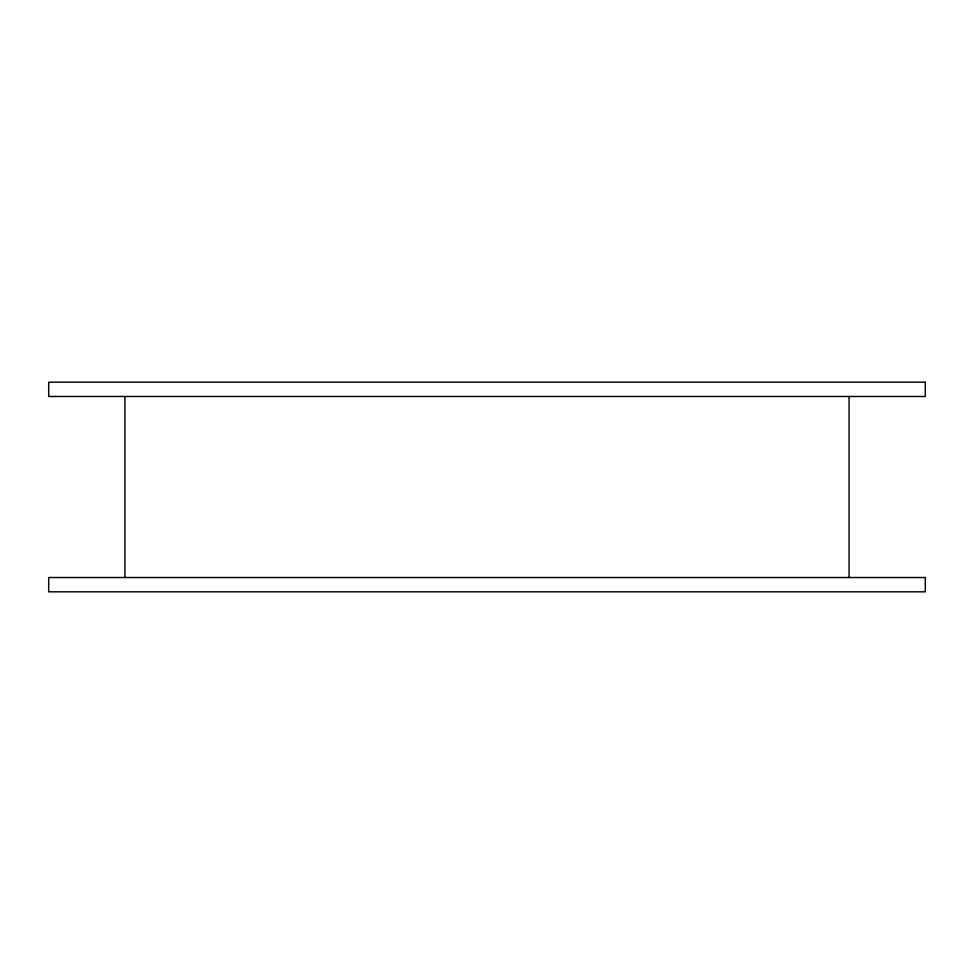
<?xml version="1.0" encoding="UTF-8"?>
<svg xmlns="http://www.w3.org/2000/svg" width="974" height="974" viewBox="0 0 974 974"><rect width="100%" height="100%" fill="white"/><g stroke="black" fill="none" stroke-linecap="round" stroke-linejoin="round"><path stroke-width="1.46" d="M849.072 396.479L849.072 577.521M124.928 396.479L124.928 577.521M925.3 382.185L48.7 382.185L48.7 396.479L925.3 396.479L925.3 382.185M925.3 577.521L48.7 577.521L48.7 591.815L925.3 591.815L925.3 577.521"/></g></svg>
